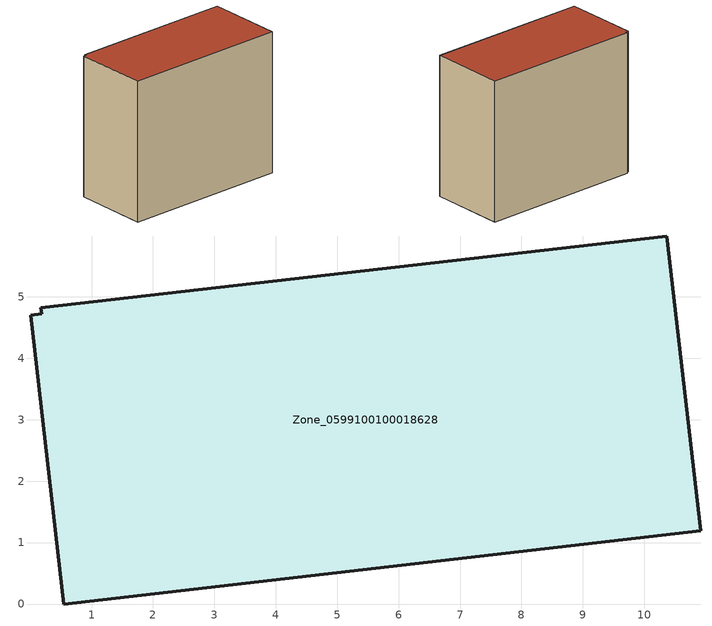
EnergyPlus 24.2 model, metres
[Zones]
Zone_0599100100018628
 floor ground (C_G): 10.92,1.19 0.55,0 0.01,4.7 0.19,4.72 0.17,4.82 10.37,5.99 z0
 wall outside (C_F): 10.92,1.19 10.37,5.99 0.17,4.82 0.19,4.72 0.01,4.7 0.55,0 10.92,1.19 z0:8.98
 roof outside (C_R): 0.55,0 10.92,1.19 10.37,5.99 0.17,4.82 0.19,4.72 0.01,4.7 z8.98
[BUILDING]
Pand.0599100100018628: North Axis=0; Terrain=City; Loads Convergence Tolerance Value=0.04; Temperature Convergence Tolerance Value=0.4; Solar Distribution=FullExterior; Maximum Number of Warmup Days=25; Minimum Number of Warmup Days=1
[Site:Location]
Rotterdam.The.Hague.AP_ZH_NLD Design_Conditions: Latitude=51.96; Longitude=4.45; Time Zone=1; Elevation=-4.5
[SITE:GROUNDTEMPERATURE:BUILDINGSURFACE]
18, 18, 18, 18, 18, 18, 18, 18, 18, 18, 18, 18
[MATERIAL] Thermal Absorptance=0.9; Solar Absorptance=0.7; Visible Absorptance=0.7
Name | Roughness | Thickness | Conductivity | Density | Specific Heat
G.TI.2015-2018 | MediumSmooth | 0.15 | 0.0428571 | 540 | 1210
F.TI.2015-2018 | Rough | 0.3 | 0.0666667 | 1920 | 840
R.TI.2015-2018 | MediumRough | 0.2 | 0.0333333 | 1500 | 1000
[CONSTRUCTION]
C_G: G.TI.2015-2018
C_F: F.TI.2015-2018
C_R: R.TI.2015-2018
[ZONE]
Zone_0599100100018628: Type=1; Multiplier=1; Ceiling Height=Autocalculate; Volume=Autocalculate; Floor Area=autocalculate; Part of Total Floor Area=Yes
[ZONEINFILTRATION:DESIGNFLOWRATE]
Infil_Zone_0599100100018628: Zone or ZoneList or Space or SpaceList=Zone_0599100100018628; Schedule=AlwaysOn; Design Flow Rate Calculation Method=Flow/Area; Flow Rate per Floor Area=0.0015; Constant Term Coefficient=1; Temperature Term Coefficient=0; Velocity Term Coefficient=0; Velocity Squared Term Coefficient=0
[HVACTEMPLATE:ZONE:IDEALLOADSAIRSYSTEM]
Zone_0599100100018628: Maximum Heating Supply Air Temperature=50; Minimum Cooling Supply Air Temperature=13; Maximum Heating Supply Air Humidity Ratio=0.0156; Minimum Cooling Supply Air Humidity Ratio=0.0077; Heating Limit=NoLimit; Cooling Limit=NoLimit; Dehumidification Control Type=ConstantSensibleHeatRatio; Cooling Sensible Heat Ratio=0.7; Dehumidification Setpoint=60; Humidification Control Type=None; Humidification Setpoint=30; Outdoor Air Method=None; Outdoor Air Flow Rate per Person=0.00944; Outdoor Air Flow Rate per Zone Floor Area=0; Outdoor Air Flow Rate per Zone=0; Demand Controlled Ventilation Type=None; Outdoor Air Economizer Type=NoEconomizer; Heat Recovery Type=None; Sensible Heat Recovery Effectiveness=0.7; Latent Heat Recovery Effectiveness=0.65
[ZONECONTROL:THERMOSTAT]
ThermostatControl_Zone_0599100100018628: Zone or ZoneList=Zone_0599100100018628; Control Type Schedule=DualSetpointControlType; Control 1=Thermostat_Zone_0599100100018628; Temperature Difference Between Cutout And Setpoint=0
[THERMOSTATSETPOINT:DUALSETPOINT]
Thermostat_Zone_0599100100018628: Heating Setpoint Temperature Schedule=HeatingSetpoint_Zone_0599100100018628; Cooling Setpoint Temperature Schedule=CoolingSetpoint_Zone_0599100100018628
[SCHEDULE:COMPACT]
HeatingSetpoint_Zone_0599100100018628: Through: 12/31, For: AllDays, Until: 24:00, 21
CoolingSetpoint_Zone_0599100100018628: Through: 12/31, For: AllDays, Until: 24:00, 24
DualSetpointControlType: Through: 12/31, For: AllDays, Until: 24:00, 4
AlwaysOn: Through: 12/31, For: AllDays, Until: 24:00, 1
